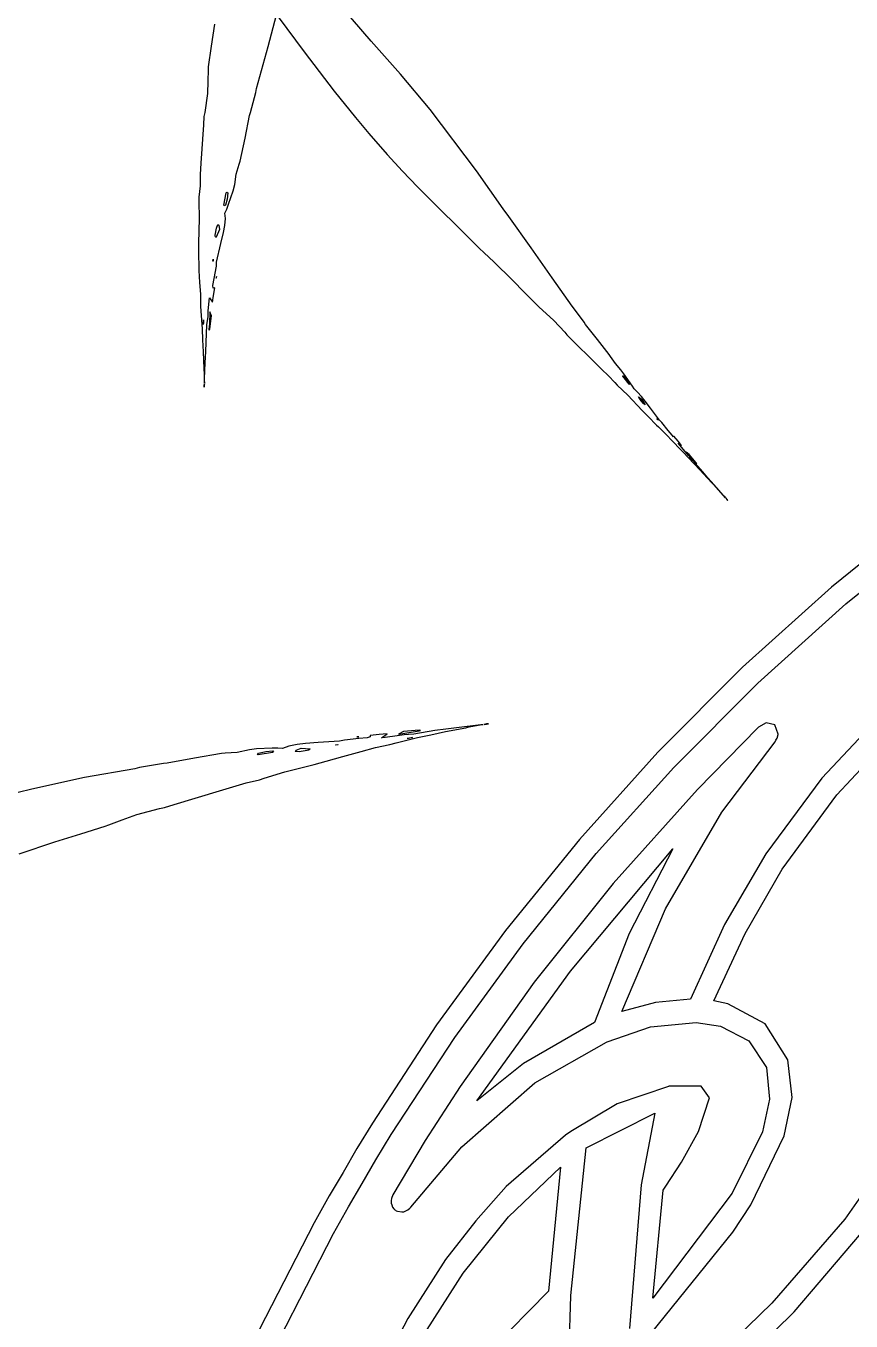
# Model space of a CAD drawing. Extents: x 0 to 238, y 0 to 238.
# Drawn here: x 59.58 to 81, y 144.57 to 178.18 of the extents above; entities that cross this region are included whole.
import ezdxf

# ---------------------------------------------------------------- set-up
doc = ezdxf.new("R2010")
doc.units = 0

msp = doc.modelspace()

# ---------------------------------------------------------------- linework, layer by layer
at = {"layer": 'Layer 1'}
for p, q in [((68.53969, 177.787965), (67.783677, 178.65711)), ((64.476707, 178.224535), (64.387023, 177.654895)), ((65.862971, 177.644655), (66.085125, 178.470544)), ((66.123197, 178.416101), (66.798419, 177.51104)), ((64.387023, 177.654895), (64.313981, 177.116252)), ((65.562653, 176.558275), (65.862971, 177.644655)), ((66.798419, 177.51104), (67.578018, 176.48665)), ((69.304531, 176.928116), (68.53969, 177.787965)), ((64.313038, 177.03809), (64.302393, 176.747478)), ((64.313981, 177.116252), (64.313038, 177.03809)), ((70.072739, 176.01033), (69.304531, 176.928116)), ((64.302393, 176.747478), (64.288714, 176.430181)), ((65.543787, 176.450669), (65.562653, 176.558275)), ((67.578018, 176.48665), (68.131148, 175.8026)), ((64.288714, 176.430181), (64.220862, 175.931831)), ((65.412125, 175.937025), (65.543787, 176.450669)), ((64.200378, 175.827392), (64.18542, 175.614199)), ((64.220862, 175.931831), (64.200378, 175.827392)), ((65.266179, 175.264496), (65.382816, 175.857515)), ((65.382816, 175.857515), (65.412125, 175.937025)), ((71.274479, 174.41926), (70.072739, 176.01033)), ((64.18542, 175.614199), (64.117636, 174.617501)), ((68.131148, 175.8026), (68.47917, 175.388016)), ((65.140985, 174.675722), (65.266179, 175.264496)), ((68.47917, 175.388016), (68.952657, 174.843511)), ((68.952657, 174.843511), (69.35438, 174.414429)), ((64.117636, 174.617501), (64.104902, 174.321766)), ((65.034119, 174.333085), (65.118613, 174.595269)), ((65.118613, 174.595269), (65.140985, 174.675722)), ((64.104902, 174.321766), (64.099038, 174.029869)), ((64.99962, 174.065581), (65.034119, 174.333085)), ((69.35438, 174.414429), (69.739463, 174.001451)), ((71.968502, 173.436442), (71.274479, 174.41926)), ((64.099038, 174.029869), (64.064607, 173.738051)), ((64.720231, 173.529328), (64.78, 173.84777)), ((64.78, 173.84777), (64.795497, 173.864421)), ((64.795497, 173.864421), (64.82292, 173.84926)), ((64.82292, 173.84926), (64.804525, 173.683099)), ((64.84141, 173.555306), (64.95764, 173.905349)), ((64.95764, 173.905349), (64.99962, 174.065581)), ((69.739463, 174.001451), (71.348853, 172.406541)), ((64.064607, 173.738051), (64.066018, 173.633141)), ((64.066018, 173.633141), (64.07208, 173.184922)), ((64.728452, 173.511548), (64.720231, 173.529328)), ((64.760998, 173.531357), (64.728452, 173.511548)), ((64.804525, 173.683099), (64.760998, 173.531357)), ((64.792828, 173.424654), (64.84141, 173.555306)), ((64.07208, 173.184922), (64.055169, 172.538874)), ((64.74231, 173.005479), (64.761501, 173.185116)), ((64.74485, 173.318934), (64.792828, 173.424654)), ((64.761501, 173.185116), (64.74485, 173.318934)), ((72.113979, 173.233626), (71.968502, 173.436442)), ((72.691366, 172.419464), (72.113979, 173.233626)), ((64.493968, 172.75155), (64.523548, 172.934825)), ((64.601641, 172.899855), (64.520926, 172.699599)), ((64.523548, 172.934825), (64.559057, 173.024442)), ((64.559057, 173.024442), (64.586548, 173.009484)), ((64.586548, 173.009484), (64.601641, 172.899855)), ((64.635526, 172.532393), (64.704106, 172.821188)), ((64.704106, 172.821188), (64.74231, 173.005479)), ((64.055169, 172.538874), (64.055034, 172.273125)), ((64.491211, 172.721835), (64.494, 172.751)), ((64.506168, 172.689761), (64.491211, 172.721835)), ((64.494, 172.751), (64.493968, 172.75155)), ((64.520926, 172.699599), (64.506168, 172.689761)), ((64.524754, 172.053316), (64.635526, 172.532393)), ((64.055034, 172.273125), (64.0634, 171.911)), ((64.428676, 172.075718), (64.435751, 172.128209)), ((64.435751, 172.128209), (64.443498, 172.124704)), ((64.443498, 172.124704), (64.437368, 172.073091)), ((71.348853, 172.406541), (71.465555, 172.298935)), ((71.465555, 172.298935), (71.7307, 172.051378)), ((73.239038, 171.641279), (72.691366, 172.419464)), ((64.0634, 171.911), (64.065689, 171.8325)), ((64.0634, 171.911), (64.0634, 171.911)), ((64.065689, 171.8325), (64.08624, 171.522143)), ((64.437368, 172.073091), (64.428676, 172.075718)), ((64.46512, 171.629419), (64.52172, 171.950023)), ((64.52172, 171.950023), (64.524754, 172.053316)), ((71.7307, 172.051378), (72.19684, 171.589945)), ((64.08624, 171.522143), (64.10969, 171.215695)), ((64.432036, 171.442438), (64.46512, 171.629419)), ((64.436619, 171.375326), (64.432036, 171.442438)), ((64.524804, 171.677394), (64.514294, 171.64788)), ((64.514294, 171.64788), (64.518, 171.634)), ((64.518, 171.634), (64.524536, 171.656033)), ((64.518, 171.634), (64.518, 171.634)), ((64.524536, 171.656033), (64.524804, 171.677394)), ((72.19684, 171.589945), (72.529365, 171.250883)), ((73.760567, 170.903932), (73.239038, 171.641279)), ((64.10969, 171.215695), (64.114674, 170.904122)), ((64.337367, 171.044081), (64.348216, 171.120828)), ((64.348216, 171.120828), (64.419437, 171.011807)), ((64.419437, 171.011807), (64.448881, 171.185447)), ((64.482438, 171.387995), (64.436619, 171.375326)), ((64.448881, 171.185447), (64.482438, 171.387995)), ((72.529365, 171.250883), (72.847943, 170.930279)), ((64.114674, 170.904122), (64.123423, 170.776436)), ((64.123423, 170.776436), (64.15287, 170.318043)), ((64.306438, 170.629353), (64.31331, 170.781567)), ((64.31331, 170.781567), (64.337367, 171.044081)), ((72.847943, 170.930279), (72.89841, 170.885874)), ((72.89841, 170.885874), (73.080878, 170.718567)), ((73.817293, 170.833585), (73.760567, 170.903932)), ((74.071183, 170.488461), (73.817293, 170.833585)), ((64.180242, 170.45339), (64.1851, 170.551)), ((64.18388, 170.434727), (64.180242, 170.45339)), ((64.191697, 170.46626), (64.18388, 170.434727)), ((64.1851, 170.551), (64.185093, 170.550689)), ((64.185093, 170.550689), (64.191697, 170.46626)), ((64.273085, 170.419527), (64.290402, 170.537377)), ((64.290402, 170.537377), (64.306438, 170.629353)), ((64.340932, 170.442132), (64.3313, 170.311)), ((64.353802, 170.757938), (64.340932, 170.442132)), ((64.351106, 170.31437), (64.395243, 170.657944)), ((64.395243, 170.657944), (64.353802, 170.757938)), ((73.080878, 170.718567), (73.277697, 170.534078)), ((73.277697, 170.534078), (73.565146, 170.231132)), ((74.107026, 170.433146), (74.071183, 170.488461)), ((74.413338, 170.04355), (74.107026, 170.433146)), ((64.15287, 170.318043), (64.165401, 170.034842)), ((64.257182, 169.962483), (64.273085, 170.419527)), ((64.3313, 170.311), (64.337227, 170.282363)), ((64.3313, 170.311), (64.3313, 170.311)), ((64.337227, 170.282363), (64.351106, 170.31437)), ((73.565146, 170.231132), (73.622553, 170.165976)), ((73.622553, 170.165976), (73.751246, 170.038558)), ((64.165401, 170.034842), (64.179619, 169.726912)), ((64.246201, 169.73029), (64.257182, 169.962483)), ((73.751246, 170.038558), (74.34359, 169.448167)), ((74.715406, 169.654366), (74.413338, 170.04355)), ((64.179619, 169.726912), (64.196533, 169.288734)), ((64.216486, 169.026697), (64.235013, 169.44136)), ((64.235013, 169.44136), (64.246201, 169.73029)), ((74.34359, 169.448167), (74.520399, 169.273517)), ((74.754756, 169.600261), (74.715406, 169.654366)), ((74.879278, 169.422038), (74.754756, 169.600261)), ((64.196533, 169.288734), (64.199699, 169.247092)), ((64.199699, 169.247092), (64.209738, 169.186719)), ((64.209738, 169.186719), (64.20967, 168.982351)), ((74.520399, 169.273517), (74.69707, 169.10082)), ((74.69707, 169.10082), (74.862221, 168.922738)), ((75.023406, 169.253653), (74.879278, 169.422038)), ((75.101835, 169.149482), (75.023406, 169.253653)), ((75.069004, 169.088993), (75.064962, 169.101391)), ((75.064962, 169.101391), (75.0843, 169.096)), ((75.235515, 168.885974), (75.069004, 169.088993)), ((75.0843, 169.096), (75.175802, 168.991694)), ((75.0843, 169.096), (75.0843, 169.096)), ((75.264762, 168.918162), (75.101835, 169.149482)), ((64.209606, 168.852001), (64.2092, 168.808)), ((64.2092, 168.808), (64.210145, 168.846475)), ((64.2092, 168.808), (64.2092, 168.808)), ((64.210953, 168.903953), (64.209606, 168.852001)), ((64.20967, 168.982351), (64.211363, 168.919698)), ((64.210145, 168.846475), (64.210953, 168.903953)), ((64.211363, 168.919698), (64.216486, 169.026697)), ((74.862221, 168.922738), (74.92685, 168.860409)), ((74.92685, 168.860409), (75.198192, 168.594054)), ((75.175802, 168.991694), (75.249462, 168.89271)), ((75.249123, 168.876135), (75.235515, 168.885974)), ((75.249462, 168.89271), (75.249123, 168.876135)), ((75.32406, 168.831176), (75.264762, 168.918162)), ((75.369001, 168.759683), (75.32406, 168.831176)), ((75.454105, 168.679095), (75.369001, 168.759683)), ((75.198192, 168.594054), (75.574716, 168.203851)), ((75.553425, 168.565289), (75.454105, 168.679095)), ((75.516162, 168.495138), (75.476676, 168.554233)), ((75.476676, 168.554233), (75.4955, 168.549)), ((75.4955, 168.549), (75.495475, 168.548356)), ((75.495475, 168.548356), (75.565483, 168.482598)), ((75.611773, 168.37985), (75.516162, 168.495138)), ((75.648497, 168.446025), (75.553425, 168.565289)), ((75.565483, 168.482598), (75.651866, 168.351004)), ((75.790268, 168.260458), (75.648497, 168.446025)), ((75.574716, 168.203851), (75.731849, 168.042541)), ((75.62808, 168.361387), (75.611773, 168.37985)), ((75.652201, 168.343325), (75.62808, 168.361387)), ((75.651866, 168.351004), (75.652201, 168.343325)), ((76.027986, 167.952393), (75.790268, 168.260458)), ((75.731849, 168.042541), (75.948612, 167.821869)), ((75.948612, 167.821869), (75.995712, 167.773826)), ((75.98136, 167.956951), (75.953327, 167.990104)), ((75.953327, 167.990104), (75.958113, 167.98869)), ((75.958113, 167.98869), (75.98594, 167.956212)), ((75.98594, 167.956212), (75.98136, 167.956951)), ((75.995712, 167.773826), (76.185388, 167.583137)), ((76.086742, 167.887764), (76.027986, 167.952393)), ((76.253038, 167.682453), (76.086742, 167.887764)), ((76.185388, 167.583137), (76.37291, 167.392919)), ((76.350269, 167.562509), (76.253038, 167.682453)), ((76.390765, 167.520667), (76.350269, 167.562509)), ((76.39885, 167.532322), (76.390765, 167.520667)), ((76.504638, 167.401402), (76.39885, 167.532322)), ((76.37291, 167.392919), (76.556792, 167.196975)), ((76.595062, 167.288471), (76.504638, 167.401402)), ((76.549176, 167.30269), (76.508344, 167.352214)), ((76.508344, 167.352214), (76.595062, 167.288471)), ((76.693439, 167.133901), (76.549176, 167.30269)), ((76.556792, 167.196975), (76.634214, 167.116858)), ((76.634214, 167.116858), (76.911356, 166.827795)), ((76.779485, 167.036399), (76.693439, 167.133901)), ((76.7202, 167.122), (76.89883, 166.919252)), ((76.791425, 167.061021), (76.7202, 167.122)), ((76.7202, 167.122), (76.7202, 167.122)), ((76.827593, 166.976632), (76.779485, 167.036399)), ((76.841409, 166.915449), (76.786291, 166.97771)), ((76.786291, 166.97771), (76.8375, 166.92448)), ((76.975981, 166.837989), (76.791425, 167.061021)), ((76.890461, 166.900224), (76.827593, 166.976632)), ((76.8375, 166.92448), (76.853403, 166.903861)), ((76.853403, 166.903861), (76.841409, 166.915449)), ((77.150754, 166.606374), (76.890461, 166.900224)), ((76.89883, 166.919252), (76.971734, 166.834619)), ((76.911356, 166.827795), (77.080348, 166.647687)), ((76.971734, 166.834619), (76.990129, 166.816631)), ((76.990129, 166.816631), (76.975981, 166.837989)), ((77.080348, 166.647687), (77.263087, 166.451608)), ((77.281674, 166.456796), (77.150754, 166.606374)), ((77.263087, 166.451608), (77.520473, 166.171709)), ((77.444197, 166.271162), (77.281674, 166.456796)), ((77.677064, 166.003796), (77.444197, 166.271162)), ((77.520473, 166.171709), (77.545401, 166.145093)), ((77.545401, 166.145093), (77.583069, 166.106685)), ((77.583069, 166.106685), (77.700581, 165.975023)), ((77.737033, 165.93473), (77.677064, 166.003796)), ((77.700581, 165.975023), (77.737033, 165.93473)), ((77.7792, 165.886932), (77.747128, 165.923251)), ((77.747128, 165.923251), (77.775898, 165.890513)), ((77.775898, 165.890513), (77.8011, 165.862)), ((77.8011, 165.862), (77.7792, 165.886932)), ((77.8011, 165.862), (77.8011, 165.862)), ((82.902632, 165.568953), (80.490863, 163.615251)), ((80.863951, 163.180683), (83.251842, 165.114948)), ((80.490863, 163.615251), (78.182157, 161.534387)), ((78.578065, 161.120556), (80.863951, 163.180683)), ((78.182157, 161.534387), (75.981849, 159.330026)), ((76.399462, 158.938193), (78.578065, 161.120556)), ((81.8681, 160.396), (80.24146, 158.65535)), ((71.321347, 160.036631), (70.824072, 159.975852)), ((71.126681, 160.000177), (71.373431, 160.038248)), ((71.449436, 160.051454), (71.321347, 160.036631)), ((71.373431, 160.038248), (71.449436, 160.051454)), ((71.538078, 160.063938), (71.469348, 160.054368)), ((71.469348, 160.054368), (71.531273, 160.062453)), ((71.531273, 160.062453), (71.5843, 160.07)), ((71.5843, 160.07), (71.538078, 160.063938)), ((71.5843, 160.07), (71.5843, 160.07)), ((78.794404, 160.089594), (78.596234, 159.979312)), ((79.01548, 160.039014), (78.794404, 160.089594)), ((79.105433, 159.799204), (79.01548, 160.039014)), ((68.218937, 159.684565), (67.844301, 159.646967)), ((68.19775, 159.734547), (68.172068, 159.728685)), ((68.172068, 159.728685), (68.2057, 159.727)), ((68.223017, 159.734479), (68.19775, 159.734547)), ((68.2057, 159.727), (68.223017, 159.734479)), ((68.437377, 159.705184), (68.218937, 159.684565)), ((68.518705, 159.728295), (68.437377, 159.705184)), ((68.749081, 159.790353), (68.511698, 159.768995)), ((68.511698, 159.768995), (68.518705, 159.728295)), ((68.954728, 159.804368), (68.749081, 159.790353)), ((68.809051, 159.708215), (68.954728, 159.804368)), ((68.899946, 159.716772), (68.809051, 159.708215)), ((69.214547, 159.757), (68.899946, 159.716772)), ((69.184965, 159.574385), (69.746719, 159.71036)), ((69.398028, 159.786512), (69.214547, 159.757)), ((69.379759, 159.86594), (69.2506, 159.802)), ((69.2506, 159.802), (69.631368, 159.863855)), ((69.2506, 159.802), (69.2506, 159.802)), ((69.788089, 159.903134), (69.379759, 159.86594)), ((69.506508, 159.792577), (69.398028, 159.786512)), ((69.471122, 159.68762), (69.5747, 159.714)), ((69.588244, 159.705682), (69.471122, 159.68762)), ((69.646191, 159.803222), (69.506508, 159.792577)), ((69.5747, 159.714), (69.5747, 159.7137)), ((69.5747, 159.7137), (69.611558, 159.713497)), ((69.611558, 159.713497), (69.588244, 159.705682)), ((69.631368, 159.863855), (69.788433, 159.884739)), ((70.196625, 159.891493), (69.646191, 159.803222)), ((69.746719, 159.71036), (70.091981, 159.78656)), ((69.824213, 159.897069), (69.788089, 159.903134)), ((69.788433, 159.884739), (69.824213, 159.897069)), ((70.091981, 159.78656), (70.46682, 159.866147)), ((70.476589, 159.929697), (70.196625, 159.891493)), ((70.46682, 159.866147), (71.00068, 159.968029)), ((70.824072, 159.975852), (70.476589, 159.929697)), ((71.00068, 159.968029), (71.051686, 159.97901)), ((71.051686, 159.97901), (71.126681, 160.000177)), ((78.573394, 159.963412), (77.007194, 158.367562)), ((78.596234, 159.979312), (78.573394, 159.963412)), ((79.047148, 159.645576), (79.077603, 159.697189)), ((79.077603, 159.697189), (79.104355, 159.793206)), ((79.104355, 159.793206), (79.105433, 159.799204)), ((80.62695, 158.22498), (82.22132, 159.94252)), ((65.378761, 159.395307), (65.063892, 159.32577)), ((65.564395, 159.415523), (65.378761, 159.395307)), ((65.968749, 159.432233), (65.564395, 159.415523)), ((65.613577, 159.306045), (65.809589, 159.350517)), ((65.809589, 159.350517), (65.98626, 159.363725)), ((66.119481, 159.432298), (65.968749, 159.432233)), ((66.005397, 159.339601), (65.982622, 159.32525)), ((65.98626, 159.363725), (66.005397, 159.339601)), ((66.240227, 159.423876), (66.119481, 159.432298)), ((66.404367, 159.486945), (66.240227, 159.423876)), ((66.618573, 159.531146), (66.404367, 159.486945)), ((66.568896, 159.349092), (66.5911, 159.38)), ((66.670372, 159.344576), (66.568896, 159.349092)), ((66.5911, 159.38), (66.59114, 159.380568)), ((66.59114, 159.380568), (66.725091, 159.432048)), ((66.835269, 159.557559), (66.618573, 159.531146)), ((66.883026, 159.374774), (66.670372, 159.344576)), ((66.725091, 159.432048), (66.949201, 159.417697)), ((67.166581, 159.582423), (66.835269, 159.557559)), ((66.917792, 159.381578), (66.883026, 159.374774)), ((66.958432, 159.406442), (66.917792, 159.381578)), ((66.949201, 159.417697), (66.958432, 159.406442)), ((67.720789, 159.619677), (67.166581, 159.582423)), ((67.676916, 159.520384), (67.615194, 159.511759)), ((67.615194, 159.511759), (67.62072, 159.520251)), ((67.62072, 159.520251), (67.681564, 159.529547)), ((67.681564, 159.529547), (67.676916, 159.520384)), ((67.844301, 159.646967), (67.720789, 159.619677)), ((67.902371, 159.242255), (68.279569, 159.348108)), ((68.279569, 159.348108), (68.652858, 159.450865)), ((68.652858, 159.450865), (69.028439, 159.534967)), ((69.028439, 159.534967), (69.184965, 159.574385)), ((77.64064, 157.772667), (79.02242, 159.603807)), ((79.02242, 159.603807), (79.047148, 159.645576)), ((63.147723, 159.037111), (62.531525, 158.934693)), ((63.242395, 159.04358), (63.147723, 159.037111)), ((63.951176, 159.1807), (63.242395, 159.04358)), ((64.656584, 159.296191), (63.951176, 159.1807)), ((64.752601, 159.305961), (64.656584, 159.296191)), ((65.063892, 159.32577), (64.752601, 159.305961)), ((65.591821, 159.27377), (65.6136, 159.306)), ((65.609601, 159.265077), (65.591821, 159.27377)), ((65.982622, 159.32525), (65.609601, 159.265077)), ((65.6136, 159.306), (65.613577, 159.306045)), ((66.297493, 158.822405), (67.060311, 159.016325)), ((67.060311, 159.016325), (67.375923, 159.099205)), ((67.375923, 159.099205), (67.807567, 159.217256)), ((67.807567, 159.217256), (67.902371, 159.242255)), ((75.981849, 159.330026), (73.946588, 157.068542)), ((61.103183, 158.674128), (59.735013, 158.373813)), ((62.402693, 158.903225), (61.103183, 158.674128)), ((62.531525, 158.934693), (62.402693, 158.903225)), ((65.766868, 158.658197), (66.297493, 158.822405)), ((74.383639, 156.69848), (76.399462, 158.938193)), ((59.735013, 158.373813), (59.376007, 158.283658)), ((64.604218, 158.325675), (64.951704, 158.432205)), ((64.951704, 158.432205), (65.297231, 158.540553)), ((65.297231, 158.540553), (65.641279, 158.617839)), ((65.641279, 158.617839), (65.766868, 158.658197)), ((77.007194, 158.367562), (74.822619, 155.921111)), ((80.24146, 158.65535), (78.78563, 156.69733)), ((63.427948, 157.972869), (64.604218, 158.325675)), ((79.21027, 156.29802), (80.62695, 158.22498)), ((62.080062, 157.57559), (62.456182, 157.71069)), ((62.456182, 157.71069), (63.04974, 157.868091)), ((63.04974, 157.868091), (63.173384, 157.894168)), ((63.173384, 157.894168), (63.427948, 157.972869)), ((76.179185, 155.268251), (77.64064, 157.772667)), ((61.000483, 157.212608), (61.640602, 157.409833)), ((61.640602, 157.409833), (61.734261, 157.44723)), ((61.734261, 157.44723), (62.080062, 157.57559)), ((59.401263, 156.69506), (60.329099, 157.00461)), ((60.329099, 157.00461), (61.000483, 157.212608)), ((73.946588, 157.068542), (72.030579, 154.707719)), ((72.485924, 154.360374), (74.383639, 156.69848)), ((73.7121, 153.645076), (76.3712, 156.826)), ((76.3712, 156.826), (75.23249, 154.625359)), ((78.78563, 156.69733), (77.714305, 154.859755)), ((78.244209, 154.629081), (79.21027, 156.29802)), ((74.822619, 155.921111), (72.772304, 153.361092)), ((75.04546, 152.599427), (76.179185, 155.268251)), ((72.030579, 154.707719), (70.237448, 152.252265)), ((77.714305, 154.859755), (76.83031, 152.92508)), ((70.709908, 151.928538), (72.485924, 154.360374)), ((75.23249, 154.625359), (74.3371, 152.315)), ((77.43499, 152.87871), (78.244209, 154.629081)), ((71.28717, 150.282218), (73.7121, 153.645076)), ((72.772304, 153.361092), (70.847504, 150.656492)), ((75.924313, 152.836642), (75.04546, 152.599427)), ((76.83031, 152.92508), (75.924313, 152.836642)), ((77.795006, 152.801291), (77.43499, 152.87871)), ((78.765339, 152.277711), (77.795006, 152.801291)), ((74.3371, 152.3151), (72.49437, 151.25513)), ((74.3371, 152.315), (74.3371, 152.3151)), ((75.791706, 152.200499), (76.978019, 152.317102)), ((76.978019, 152.317102), (77.605875, 152.221691)), ((70.237448, 152.252265), (68.570819, 149.706886)), ((74.663279, 151.816327), (75.791706, 152.200499)), ((77.605875, 152.221691), (78.344554, 151.83988)), ((79.355546, 151.346401), (78.765339, 152.277711)), ((69.059182, 149.407633), (70.709908, 151.928538)), ((72.7851, 150.748), (74.64603, 151.80858)), ((74.64603, 151.80858), (74.663279, 151.816327)), ((78.344554, 151.83988), (78.801885, 151.145421)), ((79.464336, 150.367516), (79.355546, 151.346401)), ((72.49437, 151.25513), (71.28717, 150.282218)), ((78.801885, 151.145421), (78.883057, 150.330441)), ((70.847504, 150.656492), (69.942579, 149.252212)), ((70.894059, 149.091374), (72.7851, 150.748)), ((76.258602, 150.659003), (74.927963, 150.207367)), ((76.26999, 150.66136), (76.258602, 150.659003)), ((77.108409, 150.667763), (76.26999, 150.66136)), ((77.322009, 150.360169), (77.108409, 150.667763)), ((77.038838, 149.49077), (77.322009, 150.360169)), ((78.883057, 150.330441), (78.694084, 149.477471)), ((79.263917, 149.377507), (79.464336, 150.367516)), ((74.927963, 150.207367), (73.719152, 149.490883)), ((74.123822, 149.062123), (75.902412, 149.960783)), ((75.902412, 149.960783), (75.54907, 148.101073)), ((68.570819, 149.706886), (68.1699, 149.045)), ((68.662443, 148.752759), (69.059182, 149.407633)), ((73.581493, 149.395876), (72.046553, 148.055536)), ((73.719152, 149.490883), (73.581493, 149.395876)), ((76.594562, 148.691609), (77.038838, 149.49077)), ((78.694084, 149.477471), (77.907134, 147.886741)), ((78.393886, 147.584931), (79.263917, 149.377507)), ((82.444249, 149.517489), (80.832, 147.209)), ((68.1699, 149.045), (67.810087, 148.426652)), ((69.942579, 149.252212), (69.100316, 147.847652)), ((69.569959, 147.521194), (70.894059, 149.091374)), ((73.720346, 145.234753), (74.123822, 149.062123)), ((68.30465, 148.137772), (68.662443, 148.752759)), ((76.186842, 148.071638), (76.594562, 148.691609)), ((67.810087, 148.426652), (67.453508, 147.815977)), ((72.102375, 147.268126), (73.4503, 148.564978)), ((73.4503, 148.564978), (73.145737, 145.344908)), ((67.949688, 147.529931), (68.30465, 148.137772)), ((72.046553, 148.055536), (71.260353, 147.169207)), ((75.54907, 148.101073), (75.24525, 144.376193)), ((75.848584, 145.162261), (76.115284, 147.968681)), ((76.115284, 147.968681), (76.186842, 148.071638)), ((67.453508, 147.815977), (67.059808, 147.118719)), ((69.064065, 147.747181), (69.058203, 147.696243)), ((69.058203, 147.696243), (69.059552, 147.630951)), ((69.059552, 147.630951), (69.073099, 147.580549)), ((69.100316, 147.847652), (69.064065, 147.747181)), ((69.073099, 147.580549), (69.096345, 147.525837)), ((77.907134, 147.886741), (75.848584, 145.162261)), ((77.929428, 146.877564), (78.393886, 147.584931)), ((67.561102, 146.841702), (67.949688, 147.529931)), ((69.096345, 147.525837), (69.131383, 147.481971)), ((69.131383, 147.481971), (69.155372, 147.452056)), ((69.155372, 147.452056), (69.173632, 147.442824)), ((69.173632, 147.442824), (69.188389, 147.429278)), ((69.188389, 147.429278), (69.223495, 147.418093)), ((69.223495, 147.418093), (69.333731, 147.398687)), ((69.333731, 147.398687), (69.388981, 147.404896)), ((69.388981, 147.404896), (69.443292, 147.425177)), ((69.443292, 147.425177), (69.493759, 147.4524)), ((69.493759, 147.4524), (69.540043, 147.494242)), ((69.540043, 147.494242), (69.569959, 147.521194)), ((70.92715, 145.812938), (72.102375, 147.268126)), ((67.059808, 147.118719), (65.642048, 144.356509)), ((71.260353, 147.169207), (70.472265, 146.163817)), ((80.832, 147.209), (78.943411, 145.032744)), ((79.519348, 144.807024), (81.464708, 147.087264)), ((66.158842, 144.109682), (67.561102, 146.841702)), ((75.818524, 144.265726), (77.9297, 146.877)), ((77.9297, 146.877), (77.929428, 146.877564)), ((70.472265, 146.163817), (69.495593, 144.635671)), ((69.991811, 144.35016), (70.92715, 145.812938)), ((73.145737, 145.344908), (70.941907, 143.105708)), ((73.677358, 143.656424), (73.719943, 145.225654)), ((73.719943, 145.225654), (73.720143, 145.231315)), ((73.720143, 145.231315), (73.720346, 145.234753)), ((78.943411, 145.032744), (76.87405, 143.0276)), ((69.495593, 144.635671), (68.656015, 143.028117)), ((77.254208, 142.598414), (79.519348, 144.807024))]:
    msp.add_line(p, q, dxfattribs=at)

doc.saveas('drawing.dxf')
